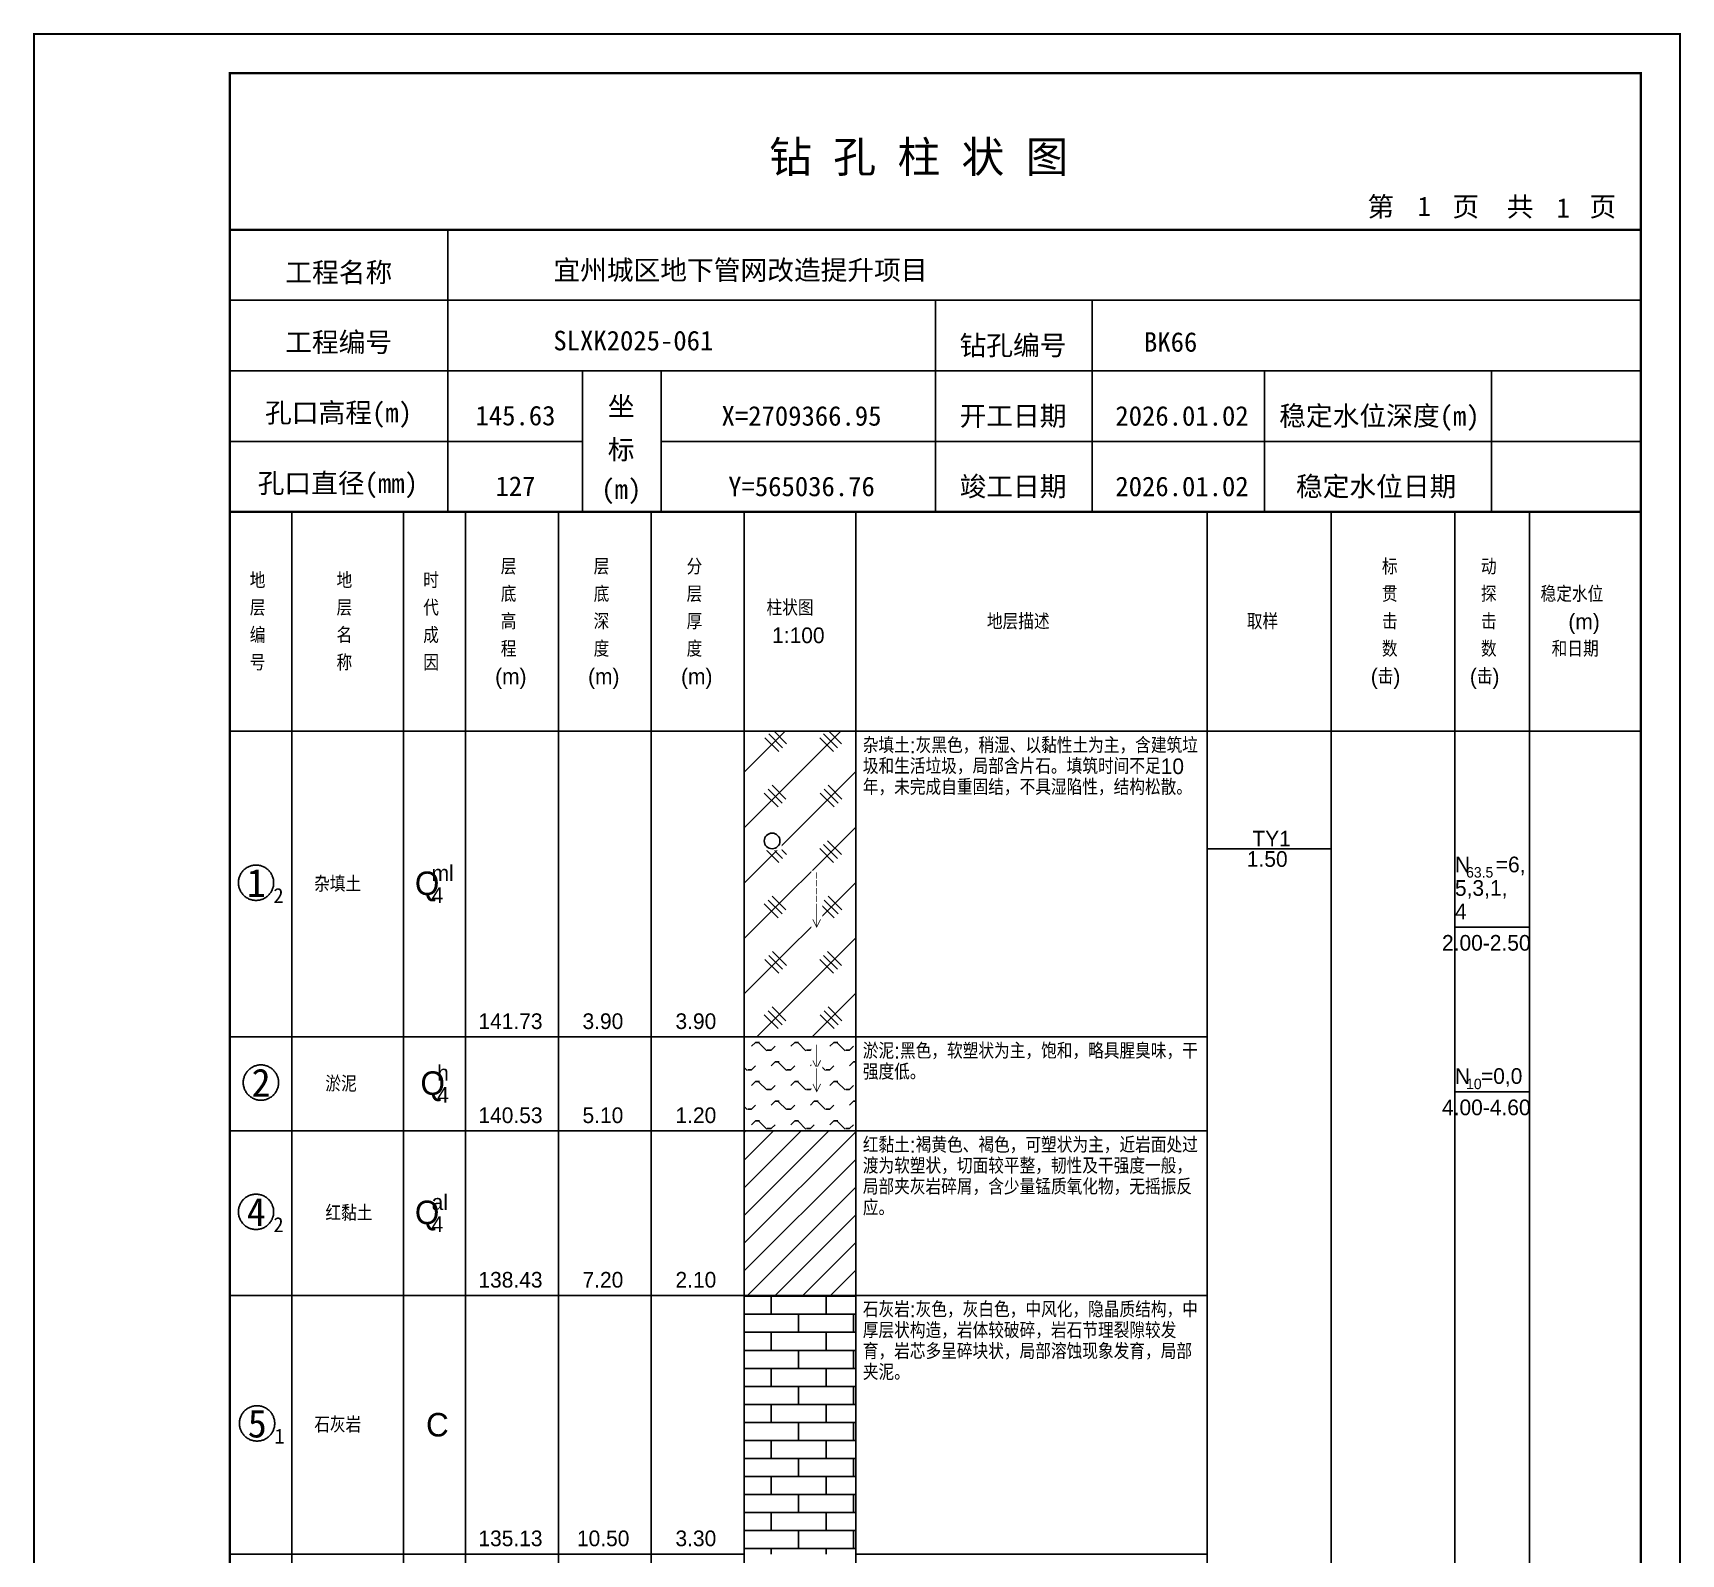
# Model space of a CAD drawing. Header units: millimetres. Extents: x 12489 to 89920, y 4630 to 4927.
# Drawn here: x 26789.3 to 26999.6, y 4732.7 to 4926.8 of the extents above; entities that cross this region are included whole.
import ezdxf
from ezdxf.enums import TextEntityAlignment as Align

# ---------------------------------------------------------------- set-up
doc = ezdxf.new("R2010")
doc.units = ezdxf.units.MM
doc.layers.add('GICAD_QUYANG', color=7, linetype='Continuous')
doc.layers.add('ZZT_TC', color=7, linetype='Continuous')
doc.styles.add('成果图图块', font='', dxfattribs={"height": 2.5})
doc.styles.add('成果图模板', font='')
doc.styles.add('成果图模板标题', font='simhei.ttf')
doc.styles.add('成果图表体', font='Comfont.shx', dxfattribs={"height": 2, "bigfont": 'Hztxt12a.shx'})
doc.styles.get('成果图图块').set_extended_font_data('FangSong_GB2312')
doc.styles.get('成果图模板').set_extended_font_data('FangSong_GB2312')

# ---------------------------------------------------------------- blocks, each defined once
blk = doc.blocks.new('DCBH-1-1-1058', base_point=(0.43, -0.11))
at = {"layer": 'ZZT_TC', "color": 7}
blk.add_polyline3d([(-0.19, 2.31, 0), (-0.3, 2.31, 0), (-0.41, 2.3, 0), (-0.52, 2.29, 0), (-0.63, 2.27, 0), (-0.73, 2.24, 0), (-0.84, 2.21, 0), (-0.95, 2.18, 0), (-1.05, 2.14, 0), (-1.15, 2.09, 0), (-1.25, 2.04, 0), (-1.35, 1.99, 0), (-1.44, 1.93, 0), (-1.53, 1.87, 0), (-1.62, 1.8, 0), (-1.7, 1.73, 0), (-1.78, 1.65, 0), (-1.86, 1.57, 0), (-1.93, 1.49, 0), (-2, 1.4, 0), (-2.06, 1.31, 0), (-2.12, 1.22, 0), (-2.17, 1.12, 0), (-2.22, 1.02, 0), (-2.27, 0.92, 0), (-2.31, 0.82, 0), (-2.34, 0.71, 0), (-2.37, 0.61, 0), (-2.4, 0.5, 0), (-2.41, 0.39, 0), (-2.43, 0.28, 0), (-2.44, 0.17, 0), (-2.44, 0.06, 0), (-2.44, -0.05, 0), (-2.43, -0.16, 0), (-2.41, -0.27, 0), (-2.4, -0.38, 0), (-2.37, -0.49, 0), (-2.34, -0.6, 0), (-2.31, -0.7, 0), (-2.27, -0.8, 0), (-2.22, -0.9, 0), (-2.17, -1, 0), (-2.12, -1.1, 0), (-2.06, -1.19, 0), (-2, -1.28, 0), (-1.93, -1.37, 0), (-1.86, -1.45, 0), (-1.78, -1.53, 0), (-1.7, -1.61, 0), (-1.62, -1.68, 0), (-1.53, -1.75, 0), (-1.44, -1.81, 0), (-1.35, -1.87, 0), (-1.25, -1.93, 0), (-1.15, -1.98, 0), (-1.05, -2.02, 0), (-0.95, -2.06, 0), (-0.84, -2.1, 0), (-0.73, -2.13, 0), (-0.63, -2.15, 0), (-0.52, -2.17, 0), (-0.41, -2.18, 0), (-0.3, -2.19, 0), (-0.19, -2.19, 0), (-0.08, -2.19, 0), (0.03, -2.18, 0), (0.14, -2.17, 0), (0.25, -2.15, 0), (0.36, -2.13, 0), (0.47, -2.1, 0), (0.57, -2.06, 0), (0.67, -2.02, 0), (0.77, -1.98, 0), (0.87, -1.93, 0), (0.97, -1.87, 0), (1.06, -1.81, 0), (1.15, -1.75, 0), (1.24, -1.68, 0), (1.32, -1.61, 0), (1.4, -1.53, 0), (1.48, -1.45, 0), (1.55, -1.37, 0), (1.62, -1.28, 0), (1.68, -1.19, 0), (1.74, -1.1, 0), (1.8, -1, 0), (1.85, -0.9, 0), (1.89, -0.8, 0), (1.93, -0.7, 0), (1.97, -0.6, 0), (2, -0.49, 0), (2.02, -0.38, 0), (2.04, -0.27, 0), (2.05, -0.16, 0), (2.06, -0.05, 0), (2.06, 0.06, 0), (2.06, 0.17, 0), (2.05, 0.28, 0), (2.04, 0.39, 0), (2.02, 0.5, 0), (2, 0.61, 0), (1.97, 0.71, 0), (1.93, 0.82, 0), (1.89, 0.92, 0), (1.85, 1.02, 0), (1.8, 1.12, 0), (1.74, 1.22, 0), (1.68, 1.31, 0), (1.62, 1.4, 0), (1.55, 1.49, 0), (1.48, 1.57, 0), (1.4, 1.65, 0), (1.32, 1.73, 0), (1.24, 1.8, 0), (1.15, 1.87, 0), (1.06, 1.93, 0), (0.97, 1.99, 0), (0.87, 2.04, 0), (0.77, 2.09, 0), (0.67, 2.14, 0), (0.57, 2.18, 0), (0.47, 2.21, 0), (0.36, 2.24, 0), (0.25, 2.27, 0), (0.14, 2.29, 0), (0.03, 2.3, 0), (-0.08, 2.31, 0), (-0.19, 2.31, 0)], dxfattribs=at)
at = {"style": '成果图图块'}
blk.add_text('1', height=3.57, dxfattribs=at).set_placement((-0.16, -1.74), align=Align.CENTER)
blk.add_text('2', height=1.91, dxfattribs=at).set_placement((2.03, -2.53))
blk = doc.blocks.new('DCBH-1-1-1059', base_point=(-0.19, -0.11))
at = {"layer": 'ZZT_TC', "color": 7}
blk.add_polyline3d([(-0.19, 2.31, 0), (-0.3, 2.31, 0), (-0.41, 2.3, 0), (-0.52, 2.29, 0), (-0.63, 2.27, 0), (-0.73, 2.24, 0), (-0.84, 2.21, 0), (-0.95, 2.18, 0), (-1.05, 2.14, 0), (-1.15, 2.09, 0), (-1.25, 2.04, 0), (-1.35, 1.99, 0), (-1.44, 1.93, 0), (-1.53, 1.87, 0), (-1.62, 1.8, 0), (-1.7, 1.73, 0), (-1.78, 1.65, 0), (-1.86, 1.57, 0), (-1.93, 1.49, 0), (-2, 1.4, 0), (-2.06, 1.31, 0), (-2.12, 1.22, 0), (-2.17, 1.12, 0), (-2.22, 1.02, 0), (-2.27, 0.92, 0), (-2.31, 0.82, 0), (-2.34, 0.71, 0), (-2.37, 0.61, 0), (-2.4, 0.5, 0), (-2.41, 0.39, 0), (-2.43, 0.28, 0), (-2.44, 0.17, 0), (-2.44, 0.06, 0), (-2.44, -0.05, 0), (-2.43, -0.16, 0), (-2.41, -0.27, 0), (-2.4, -0.38, 0), (-2.37, -0.49, 0), (-2.34, -0.6, 0), (-2.31, -0.7, 0), (-2.27, -0.8, 0), (-2.22, -0.9, 0), (-2.17, -1, 0), (-2.12, -1.1, 0), (-2.06, -1.19, 0), (-2, -1.28, 0), (-1.93, -1.37, 0), (-1.86, -1.45, 0), (-1.78, -1.53, 0), (-1.7, -1.61, 0), (-1.62, -1.68, 0), (-1.53, -1.75, 0), (-1.44, -1.81, 0), (-1.35, -1.87, 0), (-1.25, -1.93, 0), (-1.15, -1.98, 0), (-1.05, -2.02, 0), (-0.95, -2.06, 0), (-0.84, -2.1, 0), (-0.73, -2.13, 0), (-0.63, -2.15, 0), (-0.52, -2.17, 0), (-0.41, -2.18, 0), (-0.3, -2.19, 0), (-0.19, -2.19, 0), (-0.08, -2.19, 0), (0.03, -2.18, 0), (0.14, -2.17, 0), (0.25, -2.15, 0), (0.36, -2.13, 0), (0.47, -2.1, 0), (0.57, -2.06, 0), (0.67, -2.02, 0), (0.77, -1.98, 0), (0.87, -1.93, 0), (0.97, -1.87, 0), (1.06, -1.81, 0), (1.15, -1.75, 0), (1.24, -1.68, 0), (1.32, -1.61, 0), (1.4, -1.53, 0), (1.48, -1.45, 0), (1.55, -1.37, 0), (1.62, -1.28, 0), (1.68, -1.19, 0), (1.74, -1.1, 0), (1.8, -1, 0), (1.85, -0.9, 0), (1.89, -0.8, 0), (1.93, -0.7, 0), (1.97, -0.6, 0), (2, -0.49, 0), (2.02, -0.38, 0), (2.04, -0.27, 0), (2.05, -0.16, 0), (2.06, -0.05, 0), (2.06, 0.06, 0), (2.06, 0.17, 0), (2.05, 0.28, 0), (2.04, 0.39, 0), (2.02, 0.5, 0), (2, 0.61, 0), (1.97, 0.71, 0), (1.93, 0.82, 0), (1.89, 0.92, 0), (1.85, 1.02, 0), (1.8, 1.12, 0), (1.74, 1.22, 0), (1.68, 1.31, 0), (1.62, 1.4, 0), (1.55, 1.49, 0), (1.48, 1.57, 0), (1.4, 1.65, 0), (1.32, 1.73, 0), (1.24, 1.8, 0), (1.15, 1.87, 0), (1.06, 1.93, 0), (0.97, 1.99, 0), (0.87, 2.04, 0), (0.77, 2.09, 0), (0.67, 2.14, 0), (0.57, 2.18, 0), (0.47, 2.21, 0), (0.36, 2.24, 0), (0.25, 2.27, 0), (0.14, 2.29, 0), (0.03, 2.3, 0), (-0.08, 2.31, 0), (-0.19, 2.31, 0)], dxfattribs=at)
at = {"style": '成果图图块'}
blk.add_text('2', height=3.57, dxfattribs=at).set_placement((-0.16, -1.74), align=Align.CENTER)
blk = doc.blocks.new('DCBH-1-1-1060', base_point=(0.43, -0.11))
at = {"layer": 'ZZT_TC', "color": 7}
blk.add_polyline3d([(-0.19, 2.31, 0), (-0.3, 2.31, 0), (-0.41, 2.3, 0), (-0.52, 2.29, 0), (-0.63, 2.27, 0), (-0.73, 2.24, 0), (-0.84, 2.21, 0), (-0.95, 2.18, 0), (-1.05, 2.14, 0), (-1.15, 2.09, 0), (-1.25, 2.04, 0), (-1.35, 1.99, 0), (-1.44, 1.93, 0), (-1.53, 1.87, 0), (-1.62, 1.8, 0), (-1.7, 1.73, 0), (-1.78, 1.65, 0), (-1.86, 1.57, 0), (-1.93, 1.49, 0), (-2, 1.4, 0), (-2.06, 1.31, 0), (-2.12, 1.22, 0), (-2.17, 1.12, 0), (-2.22, 1.02, 0), (-2.27, 0.92, 0), (-2.31, 0.82, 0), (-2.34, 0.71, 0), (-2.37, 0.61, 0), (-2.4, 0.5, 0), (-2.41, 0.39, 0), (-2.43, 0.28, 0), (-2.44, 0.17, 0), (-2.44, 0.06, 0), (-2.44, -0.05, 0), (-2.43, -0.16, 0), (-2.41, -0.27, 0), (-2.4, -0.38, 0), (-2.37, -0.49, 0), (-2.34, -0.6, 0), (-2.31, -0.7, 0), (-2.27, -0.8, 0), (-2.22, -0.9, 0), (-2.17, -1, 0), (-2.12, -1.1, 0), (-2.06, -1.19, 0), (-2, -1.28, 0), (-1.93, -1.37, 0), (-1.86, -1.45, 0), (-1.78, -1.53, 0), (-1.7, -1.61, 0), (-1.62, -1.68, 0), (-1.53, -1.75, 0), (-1.44, -1.81, 0), (-1.35, -1.87, 0), (-1.25, -1.93, 0), (-1.15, -1.98, 0), (-1.05, -2.02, 0), (-0.95, -2.06, 0), (-0.84, -2.1, 0), (-0.73, -2.13, 0), (-0.63, -2.15, 0), (-0.52, -2.17, 0), (-0.41, -2.18, 0), (-0.3, -2.19, 0), (-0.19, -2.19, 0), (-0.08, -2.19, 0), (0.03, -2.18, 0), (0.14, -2.17, 0), (0.25, -2.15, 0), (0.36, -2.13, 0), (0.47, -2.1, 0), (0.57, -2.06, 0), (0.67, -2.02, 0), (0.77, -1.98, 0), (0.87, -1.93, 0), (0.97, -1.87, 0), (1.06, -1.81, 0), (1.15, -1.75, 0), (1.24, -1.68, 0), (1.32, -1.61, 0), (1.4, -1.53, 0), (1.48, -1.45, 0), (1.55, -1.37, 0), (1.62, -1.28, 0), (1.68, -1.19, 0), (1.74, -1.1, 0), (1.8, -1, 0), (1.85, -0.9, 0), (1.89, -0.8, 0), (1.93, -0.7, 0), (1.97, -0.6, 0), (2, -0.49, 0), (2.02, -0.38, 0), (2.04, -0.27, 0), (2.05, -0.16, 0), (2.06, -0.05, 0), (2.06, 0.06, 0), (2.06, 0.17, 0), (2.05, 0.28, 0), (2.04, 0.39, 0), (2.02, 0.5, 0), (2, 0.61, 0), (1.97, 0.71, 0), (1.93, 0.82, 0), (1.89, 0.92, 0), (1.85, 1.02, 0), (1.8, 1.12, 0), (1.74, 1.22, 0), (1.68, 1.31, 0), (1.62, 1.4, 0), (1.55, 1.49, 0), (1.48, 1.57, 0), (1.4, 1.65, 0), (1.32, 1.73, 0), (1.24, 1.8, 0), (1.15, 1.87, 0), (1.06, 1.93, 0), (0.97, 1.99, 0), (0.87, 2.04, 0), (0.77, 2.09, 0), (0.67, 2.14, 0), (0.57, 2.18, 0), (0.47, 2.21, 0), (0.36, 2.24, 0), (0.25, 2.27, 0), (0.14, 2.29, 0), (0.03, 2.3, 0), (-0.08, 2.31, 0), (-0.19, 2.31, 0)], dxfattribs=at)
at = {"style": '成果图图块'}
blk.add_text('4', height=3.57, dxfattribs=at).set_placement((-0.16, -1.74), align=Align.CENTER)
blk.add_text('2', height=1.91, dxfattribs=at).set_placement((2.03, -2.53))
blk = doc.blocks.new('DCBH-1-1-1061', base_point=(0.3, -0.11))
at = {"layer": 'ZZT_TC', "color": 7}
blk.add_polyline3d([(-0.19, 2.31, 0), (-0.3, 2.31, 0), (-0.41, 2.3, 0), (-0.52, 2.29, 0), (-0.63, 2.27, 0), (-0.73, 2.24, 0), (-0.84, 2.21, 0), (-0.95, 2.18, 0), (-1.05, 2.14, 0), (-1.15, 2.09, 0), (-1.25, 2.04, 0), (-1.35, 1.99, 0), (-1.44, 1.93, 0), (-1.53, 1.87, 0), (-1.62, 1.8, 0), (-1.7, 1.73, 0), (-1.78, 1.65, 0), (-1.86, 1.57, 0), (-1.93, 1.49, 0), (-2, 1.4, 0), (-2.06, 1.31, 0), (-2.12, 1.22, 0), (-2.17, 1.12, 0), (-2.22, 1.02, 0), (-2.27, 0.92, 0), (-2.31, 0.82, 0), (-2.34, 0.71, 0), (-2.37, 0.61, 0), (-2.4, 0.5, 0), (-2.41, 0.39, 0), (-2.43, 0.28, 0), (-2.44, 0.17, 0), (-2.44, 0.06, 0), (-2.44, -0.05, 0), (-2.43, -0.16, 0), (-2.41, -0.27, 0), (-2.4, -0.38, 0), (-2.37, -0.49, 0), (-2.34, -0.6, 0), (-2.31, -0.7, 0), (-2.27, -0.8, 0), (-2.22, -0.9, 0), (-2.17, -1, 0), (-2.12, -1.1, 0), (-2.06, -1.19, 0), (-2, -1.28, 0), (-1.93, -1.37, 0), (-1.86, -1.45, 0), (-1.78, -1.53, 0), (-1.7, -1.61, 0), (-1.62, -1.68, 0), (-1.53, -1.75, 0), (-1.44, -1.81, 0), (-1.35, -1.87, 0), (-1.25, -1.93, 0), (-1.15, -1.98, 0), (-1.05, -2.02, 0), (-0.95, -2.06, 0), (-0.84, -2.1, 0), (-0.73, -2.13, 0), (-0.63, -2.15, 0), (-0.52, -2.17, 0), (-0.41, -2.18, 0), (-0.3, -2.19, 0), (-0.19, -2.19, 0), (-0.08, -2.19, 0), (0.03, -2.18, 0), (0.14, -2.17, 0), (0.25, -2.15, 0), (0.36, -2.13, 0), (0.47, -2.1, 0), (0.57, -2.06, 0), (0.67, -2.02, 0), (0.77, -1.98, 0), (0.87, -1.93, 0), (0.97, -1.87, 0), (1.06, -1.81, 0), (1.15, -1.75, 0), (1.24, -1.68, 0), (1.32, -1.61, 0), (1.4, -1.53, 0), (1.48, -1.45, 0), (1.55, -1.37, 0), (1.62, -1.28, 0), (1.68, -1.19, 0), (1.74, -1.1, 0), (1.8, -1, 0), (1.85, -0.9, 0), (1.89, -0.8, 0), (1.93, -0.7, 0), (1.97, -0.6, 0), (2, -0.49, 0), (2.02, -0.38, 0), (2.04, -0.27, 0), (2.05, -0.16, 0), (2.06, -0.05, 0), (2.06, 0.06, 0), (2.06, 0.17, 0), (2.05, 0.28, 0), (2.04, 0.39, 0), (2.02, 0.5, 0), (2, 0.61, 0), (1.97, 0.71, 0), (1.93, 0.82, 0), (1.89, 0.92, 0), (1.85, 1.02, 0), (1.8, 1.12, 0), (1.74, 1.22, 0), (1.68, 1.31, 0), (1.62, 1.4, 0), (1.55, 1.49, 0), (1.48, 1.57, 0), (1.4, 1.65, 0), (1.32, 1.73, 0), (1.24, 1.8, 0), (1.15, 1.87, 0), (1.06, 1.93, 0), (0.97, 1.99, 0), (0.87, 2.04, 0), (0.77, 2.09, 0), (0.67, 2.14, 0), (0.57, 2.18, 0), (0.47, 2.21, 0), (0.36, 2.24, 0), (0.25, 2.27, 0), (0.14, 2.29, 0), (0.03, 2.3, 0), (-0.08, 2.31, 0), (-0.19, 2.31, 0)], dxfattribs=at)
at = {"style": '成果图图块'}
blk.add_text('5', height=3.57, dxfattribs=at).set_placement((-0.16, -1.74), align=Align.CENTER)
blk.add_text('1', height=1.91, dxfattribs=at).set_placement((2.03, -2.53))
blk = doc.blocks.new('gkqy2.dwg', base_point=(0, -1))
blk.add_wipeout([(-1.2, -1.2), (1.2, -1.2), (1.2, 1.2), (-1.2, 1.2)])
at = {"layer": 'GICAD_QUYANG', "color": 7}
blk.add_circle((0, 0), 1, dxfattribs=at)
blk = doc.blocks.new('zztGLdt.dwg', base_point=(0.5, 0))
blk.add_wipeout([(-0.2, -0.2), (1.2, -0.2), (1.2, 3.2), (-0.2, 3.2)])
at = {"color": 7, "const_width": 0.1}
for points in [[(0.5, 3), (0.5, 0)], [(0, 1), (0.5, 0), (1, 1)]]:
    blk.add_lwpolyline(points, dxfattribs=at)
blk = doc.blocks.new('钻孔柱状图路桥昇龙制图梁世成校核莫家里.dwg66', base_point=(25, 236))
for p, q in [((52.82, 236), (52.82, 272)), ((25, 263), (205, 263)), ((115, 236), (115, 263)), ((135, 236), (135, 263)), ((25, 254), (205, 254)), ((70, 236), (70, 254)), ((80, 236), (80, 254)), ((157, 236), (157, 254)), ((185.95, 236), (185.95, 254)), ((25, 245), (70, 245)), ((80, 245), (205, 245))]:
    blk.add_line(p, q)
for points, const_width in [([(0, 0), (210, 0), (210, 297), (0, 297)], 0.25), ([(25, 5), (205, 5), (205, 292), (25, 292)], 0.3)]:
    blk.add_lwpolyline(points, close=True, dxfattribs=dict(const_width=const_width))
at = {"const_width": 0.3}
for points in [[(25, 272), (205, 272)], [(25, 236), (205, 236)]]:
    blk.add_lwpolyline(points, dxfattribs=at)
for s, height, style, p in [('钻 孔 柱 状 图', 4, '成果图模板标题', (93.8, 279.31)), ('第', 2.5, '成果图模板', (170.12, 273.7)), ('页', 2.5, '成果图模板', (180.96, 273.7)), ('共', 2.5, '成果图模板', (187.88, 273.7)), ('页', 2.5, '成果图模板', (198.44, 273.7)), ('工程名称', 2.5, '成果图模板', (32.07, 265.32)), ('宜州城区地下管网改造提升项目', 2.5, '成果图模板', (66.26, 265.61)), ('工程编号', 2.5, '成果图模板', (32.05, 256.41)), ('SLXK2025-061', 2.5, '成果图模板', (66.26, 256.61)), ('钻孔编号', 2.5, '成果图模板', (118.08, 256)), ('BK66', 2.5, '成果图模板', (141.61, 256.43)), ('孔口高程(m)', 2.5, '成果图模板', (29.48, 247.41)), ('坐', 2.5, '成果图模板', (73.21, 248.24)), ('开工日期', 2.5, '成果图模板', (118.08, 247)), ('稳定水位深度(m)', 2.5, '成果图模板', (158.86, 247)), ('标', 2.5, '成果图模板', (73.21, 242.7)), ('孔口直径(mm)', 2.5, '成果图模板', (28.54, 238.41)), ('(m) ', 2.5, '成果图模板', (72.38, 237.65)), ('竣工日期', 2.5, '成果图模板', (118.08, 238)), ('稳定水位日期', 2.5, '成果图模板', (160.99, 238))]:
    blk.add_text(s, height=height, dxfattribs=dict(style=style)).set_placement(p)
at = {"style": '成果图模板'}
for s, p in [('1', (177.35, 273.74)), ('1', (195.08, 273.53)), ('145.63', (61.43, 247.04)), ('X=2709366.95', (97.92, 247)), ('2026.01.02', (146.46, 247)), ('127', (61.43, 238.04)), ('Y=565036.76', (97.92, 238)), ('2026.01.02', (146.46, 238))]:
    blk.add_text(s, height=2.5, dxfattribs=at).set_placement(p, align=Align.CENTER)

msp = doc.modelspace()

# ---------------------------------------------------------------- hatches: boundary and pattern name
at = {"linetype": 'Continuous'}
h = msp.add_hatch(dxfattribs=at)
h.set_pattern_fill('GKZTT', scale=0.5, style=0, pattern_type=2)
h.set_pattern_definition([(45, (0, 0), (-3.5355339, 3.5355339), []), (135, (1.25, -0.5), (-7.0710678, -7.0710678), [2.5, -7.5]), (135, (0.75, -1), (-7.0710678, -7.0710678), [2.5, -7.5]), (135, (0.25, -1.5), (-7.0710678, -7.0710678), [2.5, -7.5]), (135, (8.25, -0.5), (-7.0710678, -7.0710678), [2.5, -7.5]), (135, (7.75, -1), (-7.0710678, -7.0710678), [2.5, -7.5]), (135, (7.25, -1.5), (-7.0710678, -7.0710678), [2.5, -7.5])])
h.paths.add_polyline_path([(26880.06, 4798.71), (26894.29, 4798.71), (26894.29, 4837.71), (26880.06, 4837.71)])
h = msp.add_hatch(dxfattribs=at)
h.set_pattern_fill('GKYN', scale=0.5, style=0, pattern_type=2)
h.set_pattern_definition([(45, (-1.5, 0), (-2.50000007, 2.50000007), [0.707107, -2.828427]), (0, (-1, 0.5), (2.5, 2.5), [0.5, -4.5]), (315, (-0.5, 0.5), (4.99998953, -1.06e-05), [1.414214, -2.12132]), (0, (0.5, -0.5), (2.5, 2.5), [0.5, -4.5]), (45, (1, -0.5), (-2.50000007, 2.50000007), [0.707107, -2.828427])])
h.paths.add_polyline_path([(26880.06, 4786.71), (26894.29, 4786.71), (26894.29, 4798.71), (26880.06, 4798.71)])
h = msp.add_hatch(dxfattribs=at)
h.set_pattern_fill('GKNXT', scale=0.5, style=0, pattern_type=2)
h.set_pattern_definition([(45, (0, 0), (-1.76776695, 1.76776695), [])])
h.paths.add_polyline_path([(26880.06, 4765.71), (26894.29, 4765.71), (26894.29, 4786.71), (26880.06, 4786.71)])
h = msp.add_hatch(dxfattribs=at)
h.set_pattern_fill('GKSHY', scale=0.5, style=0, pattern_type=2)
h.set_pattern_definition([(0, (0, 0), (0, 2.3), []), (90, (0, 0), (-3.5, 2.3), [2.3, -2.3])])
h.paths.add_polyline_path([(26880.06, 4732.71), (26894.29, 4732.71), (26894.29, 4765.71), (26880.06, 4765.71)])

# ---------------------------------------------------------------- linework, layer by layer
at = {"color": 0}
for p, q in [((26814.45, 4837.71), (26822.35, 4837.71)), ((26814.45, 4798.71), (26814.45, 4837.71)), ((26822.35, 4798.71), (26822.35, 4837.71)), ((26814.45, 4798.71), (26822.35, 4798.71)), ((26814.45, 4798.71), (26822.35, 4798.71)), ((26814.45, 4786.71), (26814.45, 4798.71)), ((26822.35, 4786.71), (26822.35, 4798.71)), ((26814.45, 4786.71), (26822.35, 4786.71)), ((26814.45, 4786.71), (26822.35, 4786.71)), ((26814.45, 4765.71), (26814.45, 4786.71)), ((26822.35, 4765.71), (26822.35, 4786.71)), ((26814.45, 4765.71), (26822.35, 4765.71)), ((26814.45, 4765.71), (26822.35, 4765.71)), ((26814.45, 4732.71), (26814.45, 4765.71)), ((26822.35, 4732.71), (26822.35, 4765.71)), ((26814.45, 4732.71), (26822.35, 4732.71))]:
    msp.add_line(p, q, dxfattribs=at)
for points in [[(26814.45, 4865.71), (26822.35, 4865.71)], [(26814.45, 4837.71), (26814.45, 4865.71)], [(26822.35, 4837.71), (26822.35, 4865.71)], [(26822.35, 4865.71), (26836.58, 4865.71)], [(26822.35, 4837.71), (26822.35, 4865.71)], [(26836.58, 4837.71), (26836.58, 4865.71)], [(26836.58, 4865.71), (26844.49, 4865.71)], [(26836.58, 4837.71), (26836.58, 4865.71)], [(26844.49, 4837.71), (26844.49, 4865.71)], [(26844.49, 4865.71), (26856.35, 4865.71)], [(26844.49, 4837.71), (26844.49, 4865.71)], [(26856.35, 4837.71), (26856.35, 4865.71)], [(26856.35, 4865.71), (26868.2, 4865.71)], [(26856.35, 4837.71), (26856.35, 4865.71)], [(26868.2, 4837.71), (26868.2, 4865.71)], [(26868.2, 4865.71), (26880.06, 4865.71)], [(26868.2, 4837.71), (26868.2, 4865.71)], [(26880.06, 4837.71), (26880.06, 4865.71)], [(26880.06, 4865.71), (26894.29, 4865.71)], [(26880.06, 4837.71), (26880.06, 4865.71)], [(26894.29, 4837.71), (26894.29, 4865.71)], [(26894.29, 4865.71), (26939.11, 4865.71)], [(26894.29, 4837.71), (26894.29, 4865.71)], [(26939.11, 4837.71), (26939.11, 4865.71)], [(26939.11, 4865.71), (26954.92, 4865.71)], [(26939.11, 4837.71), (26939.11, 4865.71)], [(26954.92, 4837.71), (26954.92, 4865.71)], [(26954.92, 4865.71), (26970.73, 4865.71)], [(26954.92, 4837.71), (26954.92, 4865.71)], [(26970.73, 4837.71), (26970.73, 4865.71)], [(26970.73, 4865.71), (26980.22, 4865.71)], [(26970.73, 4837.71), (26970.73, 4865.71)], [(26980.22, 4837.71), (26980.22, 4865.71)], [(26980.22, 4865.71), (26994.45, 4865.71)], [(26980.22, 4837.71), (26980.22, 4865.71)], [(26994.45, 4837.71), (26994.45, 4865.71)], [(26814.45, 4837.71), (26822.35, 4837.71)], [(26814.45, 4643.71), (26814.45, 4837.71)], [(26814.45, 4837.71), (26822.35, 4837.71)], [(26822.35, 4643.71), (26822.35, 4837.71)], [(26822.35, 4837.71), (26836.58, 4837.71)], [(26822.35, 4643.71), (26822.35, 4837.71)], [(26822.35, 4837.71), (26836.58, 4837.71)], [(26822.35, 4837.71), (26836.58, 4837.71)], [(26822.35, 4798.71), (26822.35, 4837.71)], [(26836.58, 4643.71), (26836.58, 4837.71)], [(26836.58, 4798.71), (26836.58, 4837.71)], [(26836.58, 4837.71), (26844.49, 4837.71)], [(26836.58, 4643.71), (26836.58, 4837.71)], [(26836.58, 4837.71), (26844.49, 4837.71)], [(26836.58, 4837.71), (26844.49, 4837.71)], [(26836.58, 4798.71), (26836.58, 4837.71)], [(26844.49, 4643.71), (26844.49, 4837.71)], [(26844.49, 4798.71), (26844.49, 4837.71)], [(26844.49, 4837.71), (26856.35, 4837.71)], [(26844.49, 4643.71), (26844.49, 4837.71)], [(26844.49, 4837.71), (26856.35, 4837.71)], [(26844.49, 4837.71), (26856.35, 4837.71)], [(26844.49, 4798.71), (26844.49, 4837.71)], [(26856.35, 4643.71), (26856.35, 4837.71)], [(26856.35, 4798.71), (26856.35, 4837.71)], [(26856.35, 4837.71), (26868.2, 4837.71)], [(26856.35, 4643.71), (26856.35, 4837.71)], [(26856.35, 4837.71), (26868.2, 4837.71)], [(26856.35, 4837.71), (26868.2, 4837.71)], [(26856.35, 4798.71), (26856.35, 4837.71)], [(26868.2, 4643.71), (26868.2, 4837.71)], [(26868.2, 4798.71), (26868.2, 4837.71)], [(26868.2, 4837.71), (26880.06, 4837.71)], [(26868.2, 4643.71), (26868.2, 4837.71)], [(26868.2, 4837.71), (26880.06, 4837.71)], [(26868.2, 4837.71), (26880.06, 4837.71)], [(26868.2, 4798.71), (26868.2, 4837.71)], [(26880.06, 4643.71), (26880.06, 4837.71)], [(26880.06, 4798.71), (26880.06, 4837.71)], [(26880.06, 4837.71), (26894.29, 4837.71)], [(26880.06, 4643.71), (26880.06, 4837.71)], [(26880.06, 4837.71), (26894.29, 4837.71)], [(26894.29, 4643.71), (26894.29, 4837.71)], [(26894.29, 4837.71), (26939.11, 4837.71)], [(26894.29, 4643.71), (26894.29, 4837.71)], [(26894.29, 4837.71), (26939.11, 4837.71)], [(26894.29, 4837.71), (26939.11, 4837.71)], [(26894.29, 4798.71), (26894.29, 4837.71)], [(26939.11, 4643.71), (26939.11, 4837.71)], [(26939.11, 4798.71), (26939.11, 4837.71)], [(26939.11, 4837.71), (26954.92, 4837.71)], [(26939.11, 4643.71), (26939.11, 4837.71)], [(26939.11, 4837.71), (26954.92, 4837.71)], [(26954.92, 4643.71), (26954.92, 4837.71)], [(26954.92, 4837.71), (26970.73, 4837.71)], [(26954.92, 4643.71), (26954.92, 4837.71)], [(26954.92, 4837.71), (26970.73, 4837.71)], [(26970.73, 4643.71), (26970.73, 4837.71)], [(26970.73, 4837.71), (26980.22, 4837.71)], [(26970.73, 4643.71), (26970.73, 4837.71)], [(26970.73, 4837.71), (26980.22, 4837.71)], [(26970.73, 4837.71), (26980.22, 4837.71)], [(26970.73, 4812.71), (26970.73, 4837.71)], [(26980.22, 4643.71), (26980.22, 4837.71)], [(26980.22, 4812.71), (26980.22, 4837.71)], [(26980.22, 4837.71), (26994.45, 4837.71)], [(26980.22, 4643.71), (26980.22, 4837.71)], [(26980.22, 4837.71), (26994.45, 4837.71)], [(26994.45, 4643.71), (26994.45, 4837.71)], [(26939.11, 4822.71), (26954.92, 4822.71)], [(26970.73, 4812.71), (26980.22, 4812.71)], [(26970.73, 4812.71), (26980.22, 4812.71)], [(26970.73, 4791.71), (26970.73, 4812.71)], [(26980.22, 4791.71), (26980.22, 4812.71)], [(26822.35, 4798.71), (26836.58, 4798.71)], [(26822.35, 4798.71), (26836.58, 4798.71)], [(26822.35, 4786.71), (26822.35, 4798.71)], [(26836.58, 4786.71), (26836.58, 4798.71)], [(26836.58, 4798.71), (26844.49, 4798.71)], [(26836.58, 4798.71), (26844.49, 4798.71)], [(26836.58, 4786.71), (26836.58, 4798.71)], [(26844.49, 4786.71), (26844.49, 4798.71)], [(26844.49, 4798.71), (26856.35, 4798.71)], [(26844.49, 4798.71), (26856.35, 4798.71)], [(26844.49, 4786.71), (26844.49, 4798.71)], [(26856.35, 4786.71), (26856.35, 4798.71)], [(26856.35, 4798.71), (26868.2, 4798.71)], [(26856.35, 4798.71), (26868.2, 4798.71)], [(26856.35, 4786.71), (26856.35, 4798.71)], [(26868.2, 4786.71), (26868.2, 4798.71)], [(26868.2, 4798.71), (26880.06, 4798.71)], [(26868.2, 4798.71), (26880.06, 4798.71)], [(26868.2, 4786.71), (26868.2, 4798.71)], [(26880.06, 4786.71), (26880.06, 4798.71)], [(26894.29, 4798.71), (26939.11, 4798.71)], [(26894.29, 4798.71), (26939.11, 4798.71)], [(26894.29, 4786.71), (26894.29, 4798.71)], [(26939.11, 4786.71), (26939.11, 4798.71)], [(26970.73, 4791.71), (26980.22, 4791.71)], [(26822.35, 4786.71), (26836.58, 4786.71)], [(26822.35, 4786.71), (26836.58, 4786.71)], [(26822.35, 4765.71), (26822.35, 4786.71)], [(26836.58, 4765.71), (26836.58, 4786.71)], [(26836.58, 4786.71), (26844.49, 4786.71)], [(26836.58, 4786.71), (26844.49, 4786.71)], [(26836.58, 4765.71), (26836.58, 4786.71)], [(26844.49, 4765.71), (26844.49, 4786.71)], [(26844.49, 4786.71), (26856.35, 4786.71)], [(26844.49, 4786.71), (26856.35, 4786.71)], [(26844.49, 4765.71), (26844.49, 4786.71)], [(26856.35, 4765.71), (26856.35, 4786.71)], [(26856.35, 4786.71), (26868.2, 4786.71)], [(26856.35, 4786.71), (26868.2, 4786.71)], [(26856.35, 4765.71), (26856.35, 4786.71)], [(26868.2, 4765.71), (26868.2, 4786.71)], [(26868.2, 4786.71), (26880.06, 4786.71)], [(26868.2, 4786.71), (26880.06, 4786.71)], [(26868.2, 4765.71), (26868.2, 4786.71)], [(26880.06, 4765.71), (26880.06, 4786.71)], [(26894.29, 4786.71), (26939.11, 4786.71)], [(26894.29, 4786.71), (26939.11, 4786.71)], [(26894.29, 4765.71), (26894.29, 4786.71)], [(26939.11, 4765.71), (26939.11, 4786.71)], [(26822.35, 4765.71), (26836.58, 4765.71)], [(26822.35, 4765.71), (26836.58, 4765.71)], [(26822.35, 4732.71), (26822.35, 4765.71)], [(26836.58, 4732.71), (26836.58, 4765.71)], [(26836.58, 4765.71), (26844.49, 4765.71)], [(26836.58, 4765.71), (26844.49, 4765.71)], [(26836.58, 4732.71), (26836.58, 4765.71)], [(26844.49, 4732.71), (26844.49, 4765.71)], [(26844.49, 4765.71), (26856.35, 4765.71)], [(26844.49, 4765.71), (26856.35, 4765.71)], [(26844.49, 4732.71), (26844.49, 4765.71)], [(26856.35, 4732.71), (26856.35, 4765.71)], [(26856.35, 4765.71), (26868.2, 4765.71)], [(26856.35, 4765.71), (26868.2, 4765.71)], [(26856.35, 4732.71), (26856.35, 4765.71)], [(26868.2, 4732.71), (26868.2, 4765.71)], [(26868.2, 4765.71), (26880.06, 4765.71)], [(26868.2, 4765.71), (26880.06, 4765.71)], [(26868.2, 4732.71), (26868.2, 4765.71)], [(26880.06, 4732.71), (26880.06, 4765.71)], [(26894.29, 4765.71), (26939.11, 4765.71)], [(26894.29, 4765.71), (26939.11, 4765.71)], [(26894.29, 4732.71), (26894.29, 4765.71)], [(26939.11, 4732.71), (26939.11, 4765.71)], [(26822.35, 4732.71), (26836.58, 4732.71)], [(26836.58, 4732.71), (26844.49, 4732.71)], [(26844.49, 4732.71), (26856.35, 4732.71)], [(26856.35, 4732.71), (26868.2, 4732.71)], [(26868.2, 4732.71), (26880.06, 4732.71)], [(26894.29, 4732.71), (26939.11, 4732.71)]]:
    msp.add_lwpolyline(points, dxfattribs=at)
at = {"color": 7, "flags": 128}
for points in [[(26880.06, 4798.71), (26894.29, 4798.71)], [(26880.06, 4786.71), (26894.29, 4786.71)], [(26880.06, 4765.71), (26894.29, 4765.71)]]:
    msp.add_lwpolyline(points, dxfattribs=at)

# ---------------------------------------------------------------- block references
for name, p in [('DCBH-1-1-1058', (26818.4, 4818.21)), ('DCBH-1-1-1059', (26818.4, 4792.71)), ('DCBH-1-1-1060', (26818.4, 4776.21)), ('DCBH-1-1-1061', (26818.4, 4749.21))]:
    msp.add_blockref(name, p)

# ---------------------------------------------------------------- texts
at = {"color": 0, "style": '成果图表体'}
for s, height, p in [('层', 2, (26849, 4857.71)), ('层', 2, (26860.85, 4857.71)), ('分', 2, (26872.71, 4857.71)), ('标', 2, (26961.41, 4857.71)), ('动', 2, (26974.05, 4857.71)), ('地', 2, (26816.98, 4855.96)), ('地', 2, (26828.05, 4855.96)), ('时', 2, (26839.11, 4855.96)), ('底', 2, (26849, 4854.21)), ('底', 2, (26860.85, 4854.21)), ('层', 2, (26872.71, 4854.21)), ('贯', 2, (26961.41, 4854.21)), ('探', 2, (26974.05, 4854.21)), ('稳定水位', 2, (26981.65, 4854.21)), ('层', 2, (26816.98, 4852.46)), ('层', 2, (26828.05, 4852.46)), ('代', 2, (26839.11, 4852.46)), ('高', 2, (26849, 4850.71)), ('深', 2, (26860.85, 4850.71)), ('厚', 2, (26872.71, 4850.71)), ('柱状图', 2, (26882.91, 4852.46)), ('地层描述', 2, (26911.02, 4850.71)), ('取样', 2, (26944.18, 4850.71)), ('击', 2, (26961.41, 4850.71)), ('击', 2, (26974.05, 4850.71)), ('(m)', 2, (26985.2, 4850.71)), ('编', 2, (26816.98, 4848.96)), ('名', 2, (26828.05, 4848.96)), ('成', 2, (26839.11, 4848.96)), ('1:100', 2, (26883.62, 4848.96)), ('程', 2, (26849, 4847.21)), ('度', 2, (26860.85, 4847.21)), ('度', 2, (26872.71, 4847.21)), ('数', 2, (26961.41, 4847.21)), ('数', 2, (26974.05, 4847.21)), ('和日期', 2, (26983.07, 4847.21)), ('号', 2, (26816.98, 4845.46)), ('称', 2, (26828.05, 4845.46)), ('因', 2, (26839.11, 4845.46)), ('(m)', 2, (26848.28, 4843.71)), ('(m)', 2, (26860.14, 4843.71)), ('(m)', 2, (26872, 4843.71)), ('(击)', 2, (26959.99, 4843.71)), ('(击)', 2, (26972.63, 4843.71)), ('TY1', 2, (26944.89, 4823.01)), ('1.50', 2, (26944.18, 4820.41)), ('N', 2, (26970.73, 4819.71)), ('=6,', 2, (26975.94, 4819.71)), ('杂填土', 2, (26825.2, 4817.21)), ('Q', 3, (26838.05, 4816.81)), ('ml', 2, (26840.18, 4818.61)), ('63.5', 1.333, (26972.15, 4819.04)), ('4', 2, (26840.18, 4815.81)), ('5,3,1,', 2, (26970.73, 4816.71)), ('4', 2, (26970.73, 4813.71)), ('2.00-2.50', 2, (26969.08, 4809.71)), ('141.73', 2, (26846.15, 4799.71)), ('3.90', 2, (26859.43, 4799.71)), ('3.90', 2, (26871.29, 4799.71)), ('淤泥', 2, (26826.63, 4791.71)), ('Q', 3, (26838.76, 4791.31)), ('h', 2, (26840.89, 4793.11)), ('N', 2, (26970.73, 4792.71)), ('=0,0', 2, (26974.05, 4792.71)), ('4', 2, (26840.89, 4790.31)), ('10', 1.333, (26972.15, 4792.04)), ('140.53', 2, (26846.15, 4787.71)), ('5.10', 2, (26859.43, 4787.71)), ('1.20', 2, (26871.29, 4787.71)), ('4.00-4.60', 2, (26969.08, 4788.71)), ('红黏土', 2, (26826.63, 4775.21)), ('Q', 3, (26838.05, 4774.81)), ('al', 2, (26840.18, 4776.61)), ('4', 2, (26840.18, 4773.81)), ('138.43', 2, (26846.15, 4766.71)), ('7.20', 2, (26859.43, 4766.71)), ('2.10', 2, (26871.29, 4766.71)), ('石灰岩', 2, (26825.2, 4748.21)), ('C', 3, (26839.47, 4747.71)), ('135.13', 2, (26846.15, 4733.71)), ('10.50', 2, (26858.72, 4733.71)), ('3.30', 2, (26871.29, 4733.71))]:
    msp.add_text(s, height=height, dxfattribs=at).set_placement(p)
at = {"color": 0, "char_height": 2, "width": 43.0292, "attachment_point": 1, "line_spacing_factor": 0.8, "style": '成果图表体'}
for s, insert in [('杂填土:灰黑色，稍湿、以黏性土为主，含建筑垃圾和生活垃圾，局部含片石。填筑时间不足10年，未完成自重固结，不具湿陷性，结构松散。', (26895.19, 4836.91)), ('淤泥:黑色，软塑状为主，饱和，略具腥臭味，干强度低。', (26895.19, 4797.91)), ('红黏土:褐黄色、褐色，可塑状为主，近岩面处过渡为软塑状，切面较平整，韧性及干强度一般，局部夹灰岩碎屑，含少量锰质氧化物，无摇振反应。', (26895.19, 4785.91)), ('石灰岩:灰色，灰白色，中风化，隐晶质结构，中厚层状构造，岩体较破碎，岩石节理裂隙较发育，岩芯多呈碎块状，局部溶蚀现象发育，局部夹泥。', (26895.19, 4764.91))]:
    msp.add_mtext(s, dxfattribs=dict(at, insert=insert))

# ---------------------------------------------------------------- next in the draw order: block references
for name, p in [('gkqy2.dwg', (26883.62, 4822.71)), ('zztGLdt.dwg', (26889.31, 4816.71)), ('zztGLdt.dwg', (26889.31, 4794.71))]:
    msp.add_blockref(name, p)

# ---------------------------------------------------------------- next in the draw order: block references
for p in [(26889.31, 4815.71), (26889.31, 4791.71)]:
    msp.add_blockref('zztGLdt.dwg', p)

# ---------------------------------------------------------------- next in the draw order: block references
msp.add_blockref('zztGLdt.dwg', (26889.31, 4814.71))

# ---------------------------------------------------------------- next in the draw order: block references
msp.add_blockref('zztGLdt.dwg', (26889.31, 4813.71))

# ---------------------------------------------------------------- next in the draw order: block references
msp.add_blockref('zztGLdt.dwg', (26889.31, 4812.71))

# ---------------------------------------------------------------- next in the draw order: block references
msp.add_blockref('钻孔柱状图路桥昇龙制图梁世成校核莫家里.dwg66', (26814.45, 4865.71))

doc.saveas('drawing.dxf')
